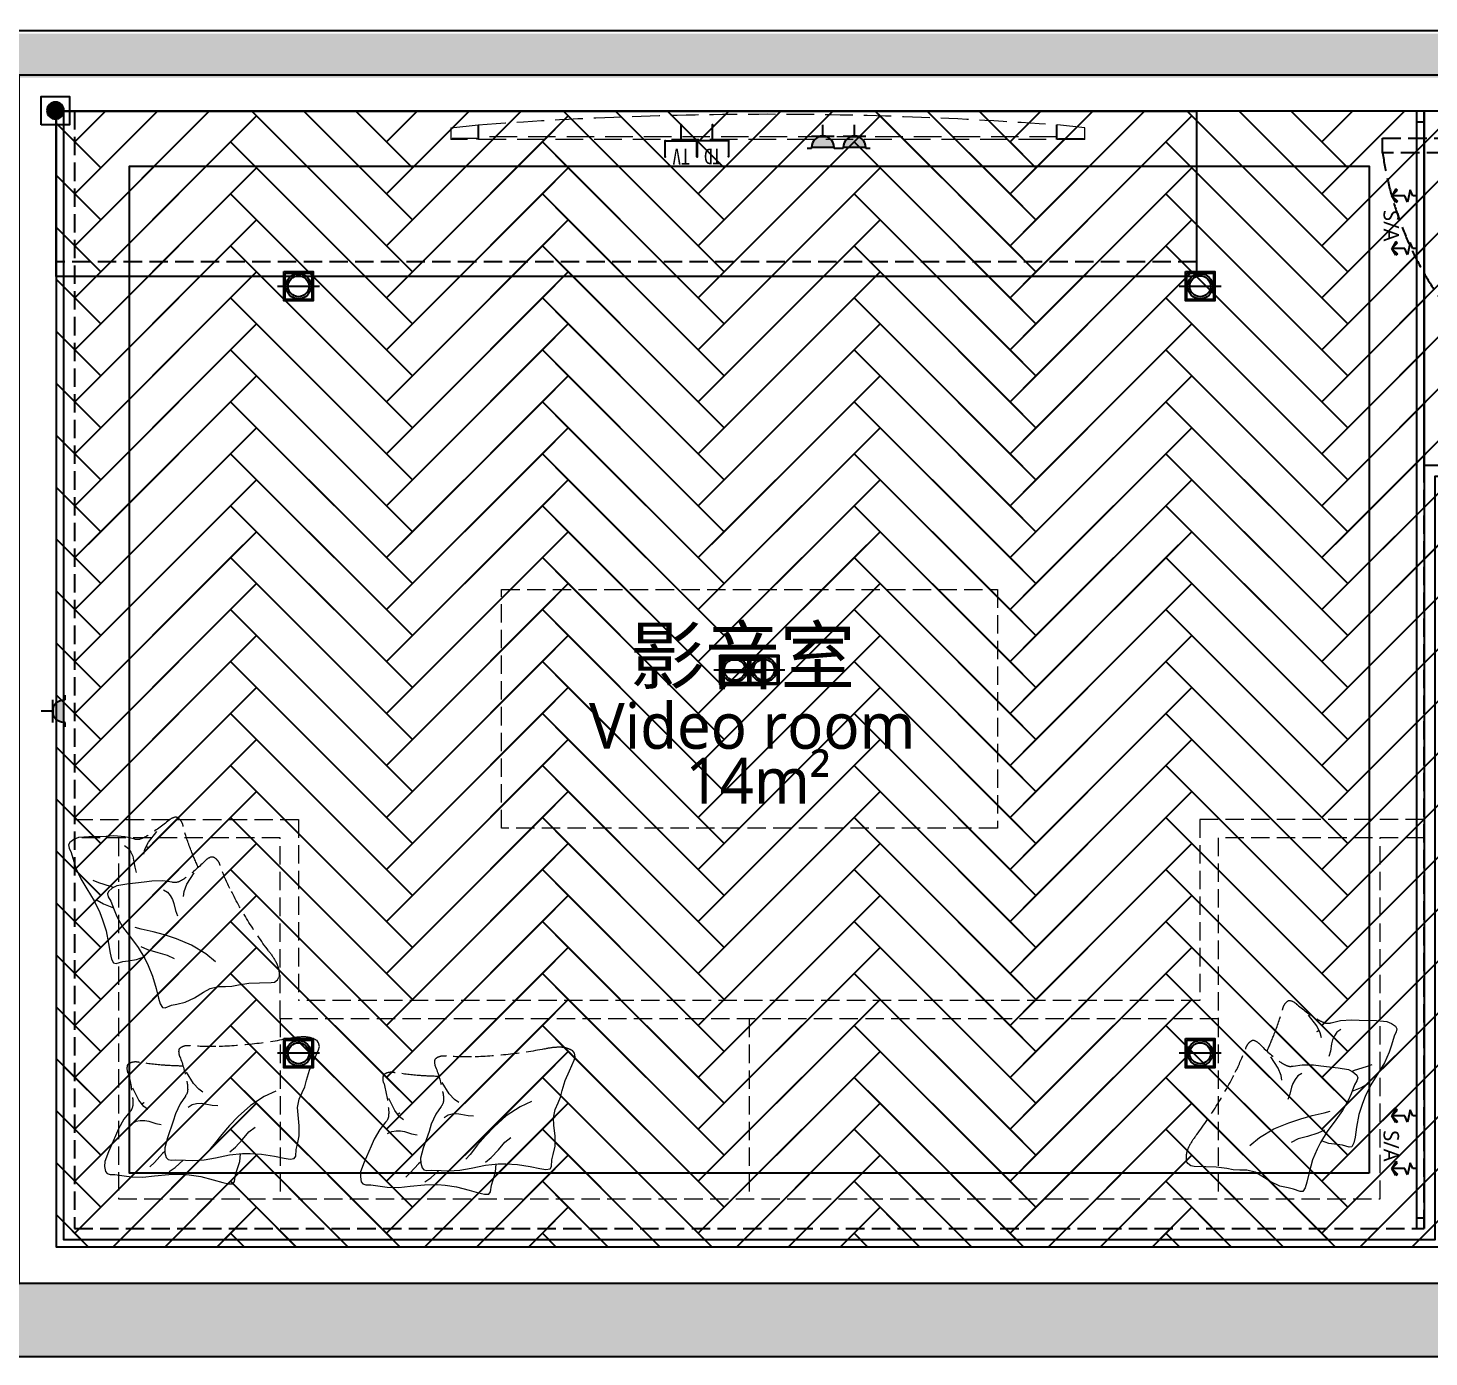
# Model space of a CAD drawing. Header units: millimetres. Extents: x -108767 to 78913, y -380878 to 1470.
# Drawn here: x 8010 to 11823, y -193780 to -190164 of the extents above; entities that cross this region are included whole.
import ezdxf
from ezdxf.enums import TextEntityAlignment as Align
from ezdxf.xclip import XClip

# ---------------------------------------------------------------- set-up
doc = ezdxf.new("R2010")
doc.units = ezdxf.units.MM
doc.header["$LTSCALE"] = 10
doc.header["$XCLIPFRAME"] = 0
doc.linetypes.add('DASH', pattern=[0.35, 0.25, -0.1])
doc.linetypes.add('DOTE', pattern=[2.42, 2, -0.2, 0.02, -0.2])
for name, color, linetype in [('NW-01-wall(原有墙体)', 255, 'Continuous'), ('NW-01wall(新墙体)', 140, 'Continuous'), ('NW-02-fr(地面家具)', 74, 'Continuous'), ('NW-02-free(活动家具)', 241, 'Continuous'), ('NW-02-light(平面灯具)', 12, 'Continuous'), ('NW-03-地面铺装', 8, 'Continuous'), ('NW-04-light(天花灯具)', 1, 'Continuous'), ('NW-04-天花造型粗线', 163, 'Continuous'), ('NW-door(门扇)', 12, 'Continuous'), ('NW-完成面（用于平面）', 43, 'Continuous'), ('NW-强弱电插座', 223, 'Continuous'), ('NW-强电插座', 223, 'Continuous'), ('NW-暖通风口', 33, 'Continuous'), ('平面图', 7, 'Continuous')]:
    doc.layers.add(name, color=color, linetype=linetype)
doc.styles.add('_TCH_LABEL', font='COMPLEX', dxfattribs={"bigfont": 'GBCBIG'})
doc.styles.add('宋体', font='', dxfattribs={"width": 0.8})
doc.styles.add('黑体', font='', dxfattribs={"width": 0.8, "height": 3})
doc.styles.get('宋体').set_extended_font_data('SimSun')
doc.styles.get('黑体').set_extended_font_data('Microsoft YaHei')
doc.linetypes.add('铝质LED灯条', pattern='A,12.7,-5.08,["AL.LED",宋体,S=2.54,R=0,X=-2.54,Y=-1.27],-10', length=27.78)

# ---------------------------------------------------------------- blocks, each defined once
blk = doc.blocks.new('A$C598F30D3')
at = {"layer": 'NW-02-free(活动家具)', "color": 251, "linetype": 'DASH', "lineweight": 5, "ltscale": 20}
for p, q in [((-542.5, 21.3), (-492.5, 26.6)), ((-492.5, 0), (-492.5, 26.6)), ((-491.5, 0), (-491.5, 26.6)), ((557, 0), (557, 26.6)), ((558, 0), (558, 26.6)), ((558, 0), (558, 26.6)), ((608, 21.3), (558, 26.6)), ((-542.5, 0), (608, 0)), ((-540.9, 0), (-539.9, 2)), ((-495.2, 2), (-539.9, 2)), ((-494.2, 0), (-495.2, 2)), ((-492.5, 5), (558, 5)), ((559.6, 0), (560.6, 2)), ((560.6, 2), (605.3, 2)), ((606.3, 0), (605.3, 2))]:
    blk.add_line(p, q, dxfattribs=at)
for points in [[(-542.5, 0), (-542.5, 21.3)], [(608, 21.3), (608, 0)]]:
    blk.add_lwpolyline(points, dxfattribs=at)
blk.add_arc((32.7, -6991.5), 7037.8, 85.71986, 94.28014, dxfattribs=at)
blk = doc.blocks.new('A$C762b2151')
at = {"layer": 'NW-02-free(活动家具)', "color": 8, "linetype": 'DASH', "lineweight": 5, "ltscale": 20}
for points in [[(-68.5, 92.7, 0.011287), (-48.6, 139.6, 0.025201), (-26.9, 204.4, -0.220966), (-11.6, 228.8, -0.164539), (-5.3, 229.9, -0.126904), (12.4, 220.5)], [(10.9, 221.7, 0.04542), (68, 180.2, 0.063147), (85.5, 171.2, 0.199871), (106.4, 170.1), (131.3, 176), (161.5, 178.3), (182.1, 177.2), (229.7, 176.1), (257.8, 173.7), (270.3, 168.3), (281.3, 160.5), (284.7, 153.9), (283.2, 145.4), (277.7, 133.4), (270.2, 108.9), (264.3, 90.2), (251.3, 61.4), (235, 34.8), (214.6, 1.3), (199, -30.2), (191.8, -49.7), (181.8, -79.6), (175.4, -114.3), (171.2, -140.9), (167.9, -156.9), (162.5, -167.3), (155.2, -168.7), (137.2, -163.2), (122.5, -161.6), (99.5, -158.1), (80, -150.9)], [(-88.2, 111.9, 0.04542), (-35, 65.5, 0.063147), (-18.3, 55.1, 0.199871), (2.4, 52.2), (27.7, 55.8), (57.9, 55.5), (78.4, 52.6), (125.7, 47.4), (153.5, 42.5), (165.5, 36.1), (175.7, 27.3), (178.6, 20.5), (176.4, 12.2), (169.8, 0.7), (160.2, -23.1), (152.7, -41.2), (137.3, -68.7), (118.7, -93.9), (95.4, -125.5), (77.2, -155.5), (68.2, -174.3), (55.7, -203.2), (46.4, -237.2), (39.8, -263.4), (35.2, -279), (28.9, -288.8), (21.5, -289.6), (4, -282.6), (-10.5, -279.6), (-33.1, -274.2), (-57.9, -262.5), (-82.8, -247), (-100.8, -236.8), (-123.4, -231.4), (-142.8, -231.1), (-160.2, -230.6), (-178.1, -226.9), (-206.4, -222.6), (-235.1, -221.6), (-267, -220.9), (-275.9, -219.6), (-284.1, -213.3), (-288.2, -205.6, -0.157841), (-280.3, -165.8, -0.057143), (-259.4, -134.3, 0.044202), (-154.7, 35.3, 0.025201), (-127.4, 97.9, -0.220966), (-110, 120.9, -0.164539), (-103.7, 121.5, -0.126904), (-86.9, 110.5)]]:
    blk.add_lwpolyline(points, format="xyb", dxfattribs=at)
for points in [[(79.6, 129), (76.6, 142.2), (66.9, 161.3), (44.4, 190.3)], [(132.2, 152), (121.8, 144.3), (115.3, 134.6), (109.9, 123.2), (107.3, 112.7), (104.5, 92.9), (100.2, 78.4)], [(-27.9, 13.5), (-29.8, 26.9), (-37.7, 46.8), (-57.7, 77.7)], [(162.3, 37.8), (170.1, 40.8), (202.1, 50.6), (217.6, 56.8)], [(26.5, 31.9), (15.4, 25.2), (8.1, 16), (1.8, 5.1), (-1.8, -5.1), (-6.3, -24.6), (-11.8, -38.7)], [(206.8, 3.7), (189.7, -6.1), (162.6, -17.2)], [(-115.2, -164.3), (-89.1, -142.3), (-50.2, -119), (-9.1, -101.9), (23.4, -91.2), (54.6, -82.2), (87.3, -75.2), (103.3, -70.4)], [(87.8, -122.4), (69.9, -130.7), (41.9, -139.3), (16.2, -146.2), (-2.5, -155.6)]]:
    blk.add_lwpolyline(points, dxfattribs=at)
blk.add_open_spline([(67.1, 146), (70, 147.6), (73, 149.3)], degree=2, dxfattribs=at)
blk = doc.blocks.new('嵌入式射灯1')
at = {"color": 250, "linetype": 'DOTE', "ltscale": 30}
blk.add_line((0, 100), (0, -100), dxfattribs=at)
blk.add_lwpolyline([(-100, 0, 0, 0, 0), (100, 0, 30, 0, 0), (154.9, 0, 0, 0, 0)], format="xyseb", dxfattribs=at)
blk.add_circle((0, 0), 60)
at = {"color": 250}
blk.add_circle((0, 0), 50, dxfattribs=at)
blk = doc.blocks.new('*U241')
at = {"layer": 'NW-04-light(天花灯具)', "color": 1, "ltscale": 15}
blk.add_lwpolyline([(150844.17, -14074.61), (150848.37, -14074.61), (150848.37, -14078.82), (150844.17, -14078.82)], close=True, dxfattribs=at)
at = {"layer": 'NW-04-light(天花灯具)', "color": 8, "ltscale": 15}
blk.add_lwpolyline([(150844.38, -14074.82), (150848.16, -14074.82), (150848.16, -14078.61), (150844.38, -14078.61)], close=True, dxfattribs=at)
at = {"layer": 'NW-04-light(天花灯具)', "color": 1, "linetype": 'DASH', "ltscale": 15, "xscale": 0.03000000000000001, "yscale": 0.03000000000000001, "zscale": 0.03000000000000001, "rotation": 90.00000000027025}
blk.add_blockref('嵌入式射灯1', (150846.27, -14076.71), dxfattribs=at)
blk = doc.blocks.new('*U243')
at = {"layer": 'NW-04-light(天花灯具)', "color": 1, "ltscale": 15}
blk.add_lwpolyline([(150844.17, -14074.61), (150848.37, -14074.61), (150848.37, -14078.82), (150844.17, -14078.82)], close=True, dxfattribs=at)
at = {"layer": 'NW-04-light(天花灯具)', "color": 8, "ltscale": 15}
blk.add_lwpolyline([(150844.38, -14074.82), (150848.16, -14074.82), (150848.16, -14078.61), (150844.38, -14078.61)], close=True, dxfattribs=at)
at = {"layer": 'NW-04-light(天花灯具)', "color": 1, "linetype": 'DASH', "ltscale": 15, "xscale": 0.03000000000000001, "yscale": 0.03000000000000001, "zscale": 0.03000000000000001, "rotation": 270.0000000002702}
blk.add_blockref('嵌入式射灯1', (150846.27, -14076.71), dxfattribs=at)
blk = doc.blocks.new('*U61')
h = blk.add_hatch(color=256)
h.dxf.hatch_style = 1
edge = h.paths.add_edge_path()
edge.add_arc((0, 40), 30, 0, 360)
blk.add_lwpolyline([(-50, -10), (50, -10), (50, 90), (-50, 90)], close=True)
blk.add_circle((0, 40), 30)
blk = doc.blocks.new('*U264')
at = {"layer": 'NW-强电插座', "xscale": 0.7704166666280803, "yscale": 0.7704166666280803, "zscale": 0.7704166666280803}
blk.add_blockref('*U61', (225.9, 1986.4), dxfattribs=at)
blk = doc.blocks.new('_LINKPT1')
blk.add_line((0, 0), (0, 0))
blk = doc.blocks.new('单相二三极安全插座')
at = {"linetype": 'Continuous'}
for p, q in [((-33.3, 49.9), (-23.8, 49.9)), ((-23.8, 49.9), (-23.8, 47.5)), ((-23.8, 47.5), (23.8, 47.5)), ((23.8, 49.9), (23.8, 47.5)), ((23.8, 49.9), (33.3, 49.9)), ((23.8, 23.8), (-23.8, 23.8)), ((0, 23.8), (0, 0))]:
    blk.add_line(p, q, dxfattribs=at)
blk.add_arc((0, 47.5), 23.8, 180, 0, dxfattribs=at)
for points in [[(20.6, 35.7), (-20.6, 35.7), (23.8, 47.5), (-23.8, 47.5)], [(11.9, 27), (-11.9, 27), (20.6, 35.7), (-20.6, 35.7)], [(0, 23.8), (0, 23.8), (11.9, 27), (-11.9, 27)]]:
    blk.add_solid(points, dxfattribs=at)
at = {"linetype": 'Continuous', "xscale": 0.0950808586651788, "yscale": 0.0950808586651788, "zscale": 0.0950808586651788}
blk.add_blockref('_LINKPT1', (0, 0), dxfattribs=at)
blk = doc.blocks.new('*U260')
at = {"layer": 'NW-强电插座', "xscale": 1.2943, "yscale": 1.2943, "zscale": 1.2943}
blk.add_blockref('单相二三极安全插座', (225.9, 1978.7), dxfattribs=at)
blk = doc.blocks.new('墙面安装电视插座')
for p, q in [((-50.1, 50), (-50.1, 100.1)), ((50.1, 100.1), (50.1, 50)), ((50.1, 50), (-50.1, 50)), ((0, 50.1), (0, 0))]:
    blk.add_line(p, q)
for p in [(-50.1, 100.1), (50.1, 100.1), (-50.1, 50), (50.1, 50), (0, 0)]:
    blk.add_point(p)
at = {"color": 8, "style": '宋体', "width": 0.8, "flags": 8}
blk.add_attdef('TV', text='', height=50, dxfattribs=at).set_placement((0, 100.1), align=Align.MIDDLE_CENTER)
at = {"style": '_TCH_LABEL', "flags": 9}
blk.add_attdef('A', (0, 0), '', height=0.002, dxfattribs=at)
blk = doc.blocks.new('*U265')
at = {"layer": 'NW-强电插座'}
ref = blk.add_blockref('墙面安装电视插座', (225.9, 1978.7), dxfattribs=dict(at, xscale=0.8587014373779767, yscale=0.8587014373779767, zscale=0.8587014373779767))
ref.add_attrib('TV', 'TD', dxfattribs={"layer": '0', "color": 8, "height": 42.94, "style": '宋体', "width": 0.8}).set_placement((225.9, 2064.7), align=Align.MIDDLE_CENTER)
blk = doc.blocks.new('*U266')
at = {"layer": 'NW-强电插座'}
ref = blk.add_blockref('墙面安装电视插座', (225.9, 1978.7), dxfattribs=dict(at, xscale=0.8686863378126043, yscale=0.8686863378126043, zscale=0.8686863378126043))
ref.add_attrib('TV', 'TV', dxfattribs={"layer": '0', "color": 8, "height": 43.43, "style": '宋体', "width": 0.8}).set_placement((225.9, 2065.7), align=Align.MIDDLE_CENTER)
blk = doc.blocks.new('sxhssgf')
at = {"layer": 'NW-03-地面铺装', "color": 250}
for points in [[(8136.7, -190473.9), (8560.9, -190049.6), (8631.6, -190120.4), (8207.4, -190544.6)], [(8985.2, -190473.9), (9409.5, -190049.6), (9480.2, -190120.4), (9055.9, -190544.6)], [(9833.7, -190473.9), (10258, -190049.6), (10328.7, -190120.4), (9904.4, -190544.6)], [(10682.3, -190473.9), (11106.5, -190049.6), (11177.2, -190120.4), (10753, -190544.6)], [(11530.8, -190473.9), (11955, -190049.6), (12025.8, -190120.4), (11601.5, -190544.6)], [(7712.4, -190191.1), (7783.1, -190120.4), (8207.4, -190544.6), (8136.7, -190615.3)], [(8560.9, -190191.1), (8631.6, -190120.4), (9055.9, -190544.6), (8985.2, -190615.3)], [(9409.5, -190191.1), (9480.2, -190120.4), (9904.4, -190544.6), (9833.7, -190615.3)], [(10258, -190191.1), (10328.7, -190120.4), (10753, -190544.6), (10682.3, -190615.3)], [(11106.5, -190191.1), (11177.2, -190120.4), (11601.5, -190544.6), (11530.8, -190615.3)], [(8136.7, -190615.3), (8560.9, -190191.1), (8631.6, -190261.8), (8207.4, -190686)], [(8985.2, -190615.3), (9409.5, -190191.1), (9480.2, -190261.8), (9055.9, -190686)], [(9833.7, -190615.3), (10258, -190191.1), (10328.7, -190261.8), (9904.4, -190686)], [(10682.3, -190615.3), (11106.5, -190191.1), (11177.2, -190261.8), (10753, -190686)], [(11530.8, -190615.3), (11955, -190191.1), (12025.8, -190261.8), (11601.5, -190686)], [(7712.4, -190332.5), (7783.1, -190261.8), (8207.4, -190686), (8136.7, -190756.8)], [(8560.9, -190332.5), (8631.6, -190261.8), (9055.9, -190686), (8985.2, -190756.8)], [(9409.5, -190332.5), (9480.2, -190261.8), (9904.4, -190686), (9833.7, -190756.8)], [(10258, -190332.5), (10328.7, -190261.8), (10753, -190686), (10682.3, -190756.8)], [(11106.5, -190332.5), (11177.2, -190261.8), (11601.5, -190686), (11530.8, -190756.8)], [(8136.7, -190756.8), (8560.9, -190332.5), (8631.6, -190403.2), (8207.4, -190827.5)], [(8985.2, -190756.8), (9409.5, -190332.5), (9480.2, -190403.2), (9055.9, -190827.5)], [(9833.7, -190756.8), (10258, -190332.5), (10328.7, -190403.2), (9904.4, -190827.5)], [(10682.3, -190756.8), (11106.5, -190332.5), (11177.2, -190403.2), (10753, -190827.5)], [(11530.8, -190756.8), (11955, -190332.5), (12025.8, -190403.2), (11601.5, -190827.5)], [(7712.4, -190473.9), (7783.1, -190403.2), (8207.4, -190827.5), (8136.7, -190898.2)], [(8560.9, -190473.9), (8631.6, -190403.2), (9055.9, -190827.5), (8985.2, -190898.2)], [(9409.5, -190473.9), (9480.2, -190403.2), (9904.4, -190827.5), (9833.7, -190898.2)], [(10258, -190473.9), (10328.7, -190403.2), (10753, -190827.5), (10682.3, -190898.2)], [(11106.5, -190473.9), (11177.2, -190403.2), (11601.5, -190827.5), (11530.8, -190898.2)], [(8136.7, -190898.2), (8560.9, -190473.9), (8631.6, -190544.6), (8207.4, -190968.9)], [(8985.2, -190898.2), (9409.5, -190473.9), (9480.2, -190544.6), (9055.9, -190968.9)], [(9833.7, -190898.2), (10258, -190473.9), (10328.7, -190544.6), (9904.4, -190968.9)], [(10682.3, -190898.2), (11106.5, -190473.9), (11177.2, -190544.6), (10753, -190968.9)], [(11530.8, -190898.2), (11955, -190473.9), (12025.8, -190544.6), (11601.5, -190968.9)], [(7712.4, -190615.3), (7783.1, -190544.6), (8207.4, -190968.9), (8136.7, -191039.6)], [(8560.9, -190615.3), (8631.6, -190544.6), (9055.9, -190968.9), (8985.2, -191039.6)], [(9409.5, -190615.3), (9480.2, -190544.6), (9904.4, -190968.9), (9833.7, -191039.6)], [(10258, -190615.3), (10328.7, -190544.6), (10753, -190968.9), (10682.3, -191039.6)], [(11106.5, -190615.3), (11177.2, -190544.6), (11601.5, -190968.9), (11530.8, -191039.6)], [(8136.7, -191039.6), (8560.9, -190615.3), (8631.6, -190686), (8207.4, -191110.3)], [(8985.2, -191039.6), (9409.5, -190615.3), (9480.2, -190686), (9055.9, -191110.3)], [(9833.7, -191039.6), (10258, -190615.3), (10328.7, -190686), (9904.4, -191110.3)], [(10682.3, -191039.6), (11106.5, -190615.3), (11177.2, -190686), (10753, -191110.3)], [(11530.8, -191039.6), (11955, -190615.3), (12025.8, -190686), (11601.5, -191110.3)], [(7712.4, -190756.8), (7783.1, -190686), (8207.4, -191110.3), (8136.7, -191181)], [(8560.9, -190756.8), (8631.6, -190686), (9055.9, -191110.3), (8985.2, -191181)], [(9409.5, -190756.8), (9480.2, -190686), (9904.4, -191110.3), (9833.7, -191181)], [(10258, -190756.8), (10328.7, -190686), (10753, -191110.3), (10682.3, -191181)], [(11106.5, -190756.8), (11177.2, -190686), (11601.5, -191110.3), (11530.8, -191181)], [(8136.7, -191181), (8560.9, -190756.8), (8631.6, -190827.5), (8207.4, -191251.7)], [(8985.2, -191181), (9409.5, -190756.8), (9480.2, -190827.5), (9055.9, -191251.7)], [(9833.7, -191181), (10258, -190756.8), (10328.7, -190827.5), (9904.4, -191251.7)], [(10682.3, -191181), (11106.5, -190756.8), (11177.2, -190827.5), (10753, -191251.7)], [(11530.8, -191181), (11955, -190756.8), (12025.8, -190827.5), (11601.5, -191251.7)], [(7712.4, -190898.2), (7783.1, -190827.5), (8207.4, -191251.7), (8136.7, -191322.4)], [(8560.9, -190898.2), (8631.6, -190827.5), (9055.9, -191251.7), (8985.2, -191322.4)], [(9409.5, -190898.2), (9480.2, -190827.5), (9904.4, -191251.7), (9833.7, -191322.4)], [(10258, -190898.2), (10328.7, -190827.5), (10753, -191251.7), (10682.3, -191322.4)], [(11106.5, -190898.2), (11177.2, -190827.5), (11601.5, -191251.7), (11530.8, -191322.4)], [(8136.7, -191322.4), (8560.9, -190898.2), (8631.6, -190968.9), (8207.4, -191393.2)], [(8985.2, -191322.4), (9409.5, -190898.2), (9480.2, -190968.9), (9055.9, -191393.2)], [(9833.7, -191322.4), (10258, -190898.2), (10328.7, -190968.9), (9904.4, -191393.2)], [(10682.3, -191322.4), (11106.5, -190898.2), (11177.2, -190968.9), (10753, -191393.2)], [(11530.8, -191322.4), (11955, -190898.2), (12025.8, -190968.9), (11601.5, -191393.2)], [(7712.4, -191039.6), (7783.1, -190968.9), (8207.4, -191393.2), (8136.7, -191463.9)], [(8560.9, -191039.6), (8631.6, -190968.9), (9055.9, -191393.2), (8985.2, -191463.9)], [(9409.5, -191039.6), (9480.2, -190968.9), (9904.4, -191393.2), (9833.7, -191463.9)], [(10258, -191039.6), (10328.7, -190968.9), (10753, -191393.2), (10682.3, -191463.9)], [(11106.5, -191039.6), (11177.2, -190968.9), (11601.5, -191393.2), (11530.8, -191463.9)], [(8136.7, -191463.9), (8560.9, -191039.6), (8631.6, -191110.3), (8207.4, -191534.6)], [(8985.2, -191463.9), (9409.5, -191039.6), (9480.2, -191110.3), (9055.9, -191534.6)], [(9833.7, -191463.9), (10258, -191039.6), (10328.7, -191110.3), (9904.4, -191534.6)], [(10682.3, -191463.9), (11106.5, -191039.6), (11177.2, -191110.3), (10753, -191534.6)], [(11530.8, -191463.9), (11955, -191039.6), (12025.8, -191110.3), (11601.5, -191534.6)], [(7712.4, -191181), (7783.1, -191110.3), (8207.4, -191534.6), (8136.7, -191605.3)], [(8560.9, -191181), (8631.6, -191110.3), (9055.9, -191534.6), (8985.2, -191605.3)], [(9409.5, -191181), (9480.2, -191110.3), (9904.4, -191534.6), (9833.7, -191605.3)], [(10258, -191181), (10328.7, -191110.3), (10753, -191534.6), (10682.3, -191605.3)], [(11106.5, -191181), (11177.2, -191110.3), (11601.5, -191534.6), (11530.8, -191605.3)], [(8136.7, -191605.3), (8560.9, -191181), (8631.6, -191251.7), (8207.4, -191676)], [(8985.2, -191605.3), (9409.5, -191181), (9480.2, -191251.7), (9055.9, -191676)], [(9833.7, -191605.3), (10258, -191181), (10328.7, -191251.7), (9904.4, -191676)], [(10682.3, -191605.3), (11106.5, -191181), (11177.2, -191251.7), (10753, -191676)], [(11530.8, -191605.3), (11955, -191181), (12025.8, -191251.7), (11601.5, -191676)], [(7712.4, -191322.4), (7783.1, -191251.7), (8207.4, -191676), (8136.7, -191746.7)], [(8560.9, -191322.4), (8631.6, -191251.7), (9055.9, -191676), (8985.2, -191746.7)], [(9409.5, -191322.4), (9480.2, -191251.7), (9904.4, -191676), (9833.7, -191746.7)], [(10258, -191322.4), (10328.7, -191251.7), (10753, -191676), (10682.3, -191746.7)], [(11106.5, -191322.4), (11177.2, -191251.7), (11601.5, -191676), (11530.8, -191746.7)], [(8136.7, -191746.7), (8560.9, -191322.4), (8631.6, -191393.2), (8207.4, -191817.4)], [(8985.2, -191746.7), (9409.5, -191322.4), (9480.2, -191393.2), (9055.9, -191817.4)], [(9833.7, -191746.7), (10258, -191322.4), (10328.7, -191393.2), (9904.4, -191817.4)], [(10682.3, -191746.7), (11106.5, -191322.4), (11177.2, -191393.2), (10753, -191817.4)], [(11530.8, -191746.7), (11955, -191322.4), (12025.8, -191393.2), (11601.5, -191817.4)], [(7712.4, -191463.9), (7783.1, -191393.2), (8207.4, -191817.4), (8136.7, -191888.1)], [(8560.9, -191463.9), (8631.6, -191393.2), (9055.9, -191817.4), (8985.2, -191888.1)], [(9409.5, -191463.9), (9480.2, -191393.2), (9904.4, -191817.4), (9833.7, -191888.1)], [(10258, -191463.9), (10328.7, -191393.2), (10753, -191817.4), (10682.3, -191888.1)], [(11106.5, -191463.9), (11177.2, -191393.2), (11601.5, -191817.4), (11530.8, -191888.1)], [(8136.7, -191888.1), (8560.9, -191463.9), (8631.6, -191534.6), (8207.4, -191958.8)], [(8985.2, -191888.1), (9409.5, -191463.9), (9480.2, -191534.6), (9055.9, -191958.8)], [(9833.7, -191888.1), (10258, -191463.9), (10328.7, -191534.6), (9904.4, -191958.8)], [(10682.3, -191888.1), (11106.5, -191463.9), (11177.2, -191534.6), (10753, -191958.8)], [(11530.8, -191888.1), (11955, -191463.9), (12025.8, -191534.6), (11601.5, -191958.8)], [(7712.4, -191605.3), (7783.1, -191534.6), (8207.4, -191958.8), (8136.7, -192029.5)], [(8560.9, -191605.3), (8631.6, -191534.6), (9055.9, -191958.8), (8985.2, -192029.5)], [(9409.5, -191605.3), (9480.2, -191534.6), (9904.4, -191958.8), (9833.7, -192029.5)], [(10258, -191605.3), (10328.7, -191534.6), (10753, -191958.8), (10682.3, -192029.5)], [(11106.5, -191605.3), (11177.2, -191534.6), (11601.5, -191958.8), (11530.8, -192029.5)], [(8136.7, -192029.5), (8560.9, -191605.3), (8631.6, -191676), (8207.4, -192100.3)], [(8985.2, -192029.5), (9409.5, -191605.3), (9480.2, -191676), (9055.9, -192100.3)], [(9833.7, -192029.5), (10258, -191605.3), (10328.7, -191676), (9904.4, -192100.3)], [(10682.3, -192029.5), (11106.5, -191605.3), (11177.2, -191676), (10753, -192100.3)], [(11530.8, -192029.5), (11955, -191605.3), (12025.8, -191676), (11601.5, -192100.3)], [(7712.4, -191746.7), (7783.1, -191676), (8207.4, -192100.3), (8136.7, -192171)], [(8560.9, -191746.7), (8631.6, -191676), (9055.9, -192100.3), (8985.2, -192171)], [(9409.5, -191746.7), (9480.2, -191676), (9904.4, -192100.3), (9833.7, -192171)], [(10258, -191746.7), (10328.7, -191676), (10753, -192100.3), (10682.3, -192171)], [(11106.5, -191746.7), (11177.2, -191676), (11601.5, -192100.3), (11530.8, -192171)], [(8136.7, -192171), (8560.9, -191746.7), (8631.6, -191817.4), (8207.4, -192241.7)], [(8985.2, -192171), (9409.5, -191746.7), (9480.2, -191817.4), (9055.9, -192241.7)], [(9833.7, -192171), (10258, -191746.7), (10328.7, -191817.4), (9904.4, -192241.7)], [(10682.3, -192171), (11106.5, -191746.7), (11177.2, -191817.4), (10753, -192241.7)], [(11530.8, -192171), (11955, -191746.7), (12025.8, -191817.4), (11601.5, -192241.7)], [(7712.4, -191888.1), (7783.1, -191817.4), (8207.4, -192241.7), (8136.7, -192312.4)], [(8560.9, -191888.1), (8631.6, -191817.4), (9055.9, -192241.7), (8985.2, -192312.4)], [(9409.5, -191888.1), (9480.2, -191817.4), (9904.4, -192241.7), (9833.7, -192312.4)], [(10258, -191888.1), (10328.7, -191817.4), (10753, -192241.7), (10682.3, -192312.4)], [(11106.5, -191888.1), (11177.2, -191817.4), (11601.5, -192241.7), (11530.8, -192312.4)], [(8136.7, -192312.4), (8560.9, -191888.1), (8631.6, -191958.8), (8207.4, -192383.1)], [(8985.2, -192312.4), (9409.5, -191888.1), (9480.2, -191958.8), (9055.9, -192383.1)], [(9833.7, -192312.4), (10258, -191888.1), (10328.7, -191958.8), (9904.4, -192383.1)], [(10682.3, -192312.4), (11106.5, -191888.1), (11177.2, -191958.8), (10753, -192383.1)], [(11530.8, -192312.4), (11955, -191888.1), (12025.8, -191958.8), (11601.5, -192383.1)], [(7712.4, -192029.5), (7783.1, -191958.8), (8207.4, -192383.1), (8136.7, -192453.8)], [(8560.9, -192029.5), (8631.6, -191958.8), (9055.9, -192383.1), (8985.2, -192453.8)], [(9409.5, -192029.5), (9480.2, -191958.8), (9904.4, -192383.1), (9833.7, -192453.8)], [(10258, -192029.5), (10328.7, -191958.8), (10753, -192383.1), (10682.3, -192453.8)], [(11106.5, -192029.5), (11177.2, -191958.8), (11601.5, -192383.1), (11530.8, -192453.8)], [(8136.7, -192453.8), (8560.9, -192029.5), (8631.6, -192100.3), (8207.4, -192524.5)], [(8985.2, -192453.8), (9409.5, -192029.5), (9480.2, -192100.3), (9055.9, -192524.5)], [(9833.7, -192453.8), (10258, -192029.5), (10328.7, -192100.3), (9904.4, -192524.5)], [(10682.3, -192453.8), (11106.5, -192029.5), (11177.2, -192100.3), (10753, -192524.5)], [(11530.8, -192453.8), (11955, -192029.5), (12025.8, -192100.3), (11601.5, -192524.5)], [(7712.4, -192171), (7783.1, -192100.3), (8207.4, -192524.5), (8136.7, -192595.2)], [(8560.9, -192171), (8631.6, -192100.3), (9055.9, -192524.5), (8985.2, -192595.2)], [(9409.5, -192171), (9480.2, -192100.3), (9904.4, -192524.5), (9833.7, -192595.2)], [(10258, -192171), (10328.7, -192100.3), (10753, -192524.5), (10682.3, -192595.2)], [(11106.5, -192171), (11177.2, -192100.3), (11601.5, -192524.5), (11530.8, -192595.2)], [(8136.7, -192595.2), (8560.9, -192171), (8631.6, -192241.7), (8207.4, -192665.9)], [(8985.2, -192595.2), (9409.5, -192171), (9480.2, -192241.7), (9055.9, -192665.9)], [(9833.7, -192595.2), (10258, -192171), (10328.7, -192241.7), (9904.4, -192665.9)], [(10682.3, -192595.2), (11106.5, -192171), (11177.2, -192241.7), (10753, -192665.9)], [(11530.8, -192595.2), (11955, -192171), (12025.8, -192241.7), (11601.5, -192665.9)], [(7712.4, -192312.4), (7783.1, -192241.7), (8207.4, -192665.9), (8136.7, -192736.7)], [(8560.9, -192312.4), (8631.6, -192241.7), (9055.9, -192665.9), (8985.2, -192736.7)], [(9409.5, -192312.4), (9480.2, -192241.7), (9904.4, -192665.9), (9833.7, -192736.7)], [(10258, -192312.4), (10328.7, -192241.7), (10753, -192665.9), (10682.3, -192736.7)], [(11106.5, -192312.4), (11177.2, -192241.7), (11601.5, -192665.9), (11530.8, -192736.7)], [(8136.7, -192736.7), (8560.9, -192312.4), (8631.6, -192383.1), (8207.4, -192807.4)], [(8985.2, -192736.7), (9409.5, -192312.4), (9480.2, -192383.1), (9055.9, -192807.4)], [(9833.7, -192736.7), (10258, -192312.4), (10328.7, -192383.1), (9904.4, -192807.4)], [(10682.3, -192736.7), (11106.5, -192312.4), (11177.2, -192383.1), (10753, -192807.4)], [(11530.8, -192736.7), (11955, -192312.4), (12025.8, -192383.1), (11601.5, -192807.4)], [(7712.4, -192453.8), (7783.1, -192383.1), (8207.4, -192807.4), (8136.7, -192878.1)], [(8560.9, -192453.8), (8631.6, -192383.1), (9055.9, -192807.4), (8985.2, -192878.1)], [(9409.5, -192453.8), (9480.2, -192383.1), (9904.4, -192807.4), (9833.7, -192878.1)], [(10258, -192453.8), (10328.7, -192383.1), (10753, -192807.4), (10682.3, -192878.1)], [(11106.5, -192453.8), (11177.2, -192383.1), (11601.5, -192807.4), (11530.8, -192878.1)], [(8136.7, -192878.1), (8560.9, -192453.8), (8631.6, -192524.5), (8207.4, -192948.8)], [(8985.2, -192878.1), (9409.5, -192453.8), (9480.2, -192524.5), (9055.9, -192948.8)], [(9833.7, -192878.1), (10258, -192453.8), (10328.7, -192524.5), (9904.4, -192948.8)], [(10682.3, -192878.1), (11106.5, -192453.8), (11177.2, -192524.5), (10753, -192948.8)], [(11530.8, -192878.1), (11955, -192453.8), (12025.8, -192524.5), (11601.5, -192948.8)], [(7712.4, -192595.2), (7783.1, -192524.5), (8207.4, -192948.8), (8136.7, -193019.5)], [(8560.9, -192595.2), (8631.6, -192524.5), (9055.9, -192948.8), (8985.2, -193019.5)], [(9409.5, -192595.2), (9480.2, -192524.5), (9904.4, -192948.8), (9833.7, -193019.5)], [(10258, -192595.2), (10328.7, -192524.5), (10753, -192948.8), (10682.3, -193019.5)], [(11106.5, -192595.2), (11177.2, -192524.5), (11601.5, -192948.8), (11530.8, -193019.5)], [(8136.7, -193019.5), (8560.9, -192595.2), (8631.6, -192665.9), (8207.4, -193090.2)], [(8985.2, -193019.5), (9409.5, -192595.2), (9480.2, -192665.9), (9055.9, -193090.2)], [(9833.7, -193019.5), (10258, -192595.2), (10328.7, -192665.9), (9904.4, -193090.2)], [(10682.3, -193019.5), (11106.5, -192595.2), (11177.2, -192665.9), (10753, -193090.2)], [(11530.8, -193019.5), (11955, -192595.2), (12025.8, -192665.9), (11601.5, -193090.2)], [(7712.4, -192736.7), (7783.1, -192665.9), (8207.4, -193090.2), (8136.7, -193160.9)], [(8560.9, -192736.7), (8631.6, -192665.9), (9055.9, -193090.2), (8985.2, -193160.9)], [(9409.5, -192736.7), (9480.2, -192665.9), (9904.4, -193090.2), (9833.7, -193160.9)], [(10258, -192736.7), (10328.7, -192665.9), (10753, -193090.2), (10682.3, -193160.9)], [(11106.5, -192736.7), (11177.2, -192665.9), (11601.5, -193090.2), (11530.8, -193160.9)], [(8136.7, -193160.9), (8560.9, -192736.7), (8631.6, -192807.4), (8207.4, -193231.6)], [(8985.2, -193160.9), (9409.5, -192736.7), (9480.2, -192807.4), (9055.9, -193231.6)], [(9833.7, -193160.9), (10258, -192736.7), (10328.7, -192807.4), (9904.4, -193231.6)], [(10682.3, -193160.9), (11106.5, -192736.7), (11177.2, -192807.4), (10753, -193231.6)], [(11530.8, -193160.9), (11955, -192736.7), (12025.8, -192807.4), (11601.5, -193231.6)], [(7712.4, -192878.1), (7783.1, -192807.4), (8207.4, -193231.6), (8136.7, -193302.3)], [(8560.9, -192878.1), (8631.6, -192807.4), (9055.9, -193231.6), (8985.2, -193302.3)], [(9409.5, -192878.1), (9480.2, -192807.4), (9904.4, -193231.6), (9833.7, -193302.3)], [(10258, -192878.1), (10328.7, -192807.4), (10753, -193231.6), (10682.3, -193302.3)], [(11106.5, -192878.1), (11177.2, -192807.4), (11601.5, -193231.6), (11530.8, -193302.3)], [(8136.7, -193302.3), (8560.9, -192878.1), (8631.6, -192948.8), (8207.4, -193373.1)], [(8985.2, -193302.3), (9409.5, -192878.1), (9480.2, -192948.8), (9055.9, -193373.1)], [(9833.7, -193302.3), (10258, -192878.1), (10328.7, -192948.8), (9904.4, -193373.1)], [(10682.3, -193302.3), (11106.5, -192878.1), (11177.2, -192948.8), (10753, -193373.1)], [(11530.8, -193302.3), (11955, -192878.1), (12025.8, -192948.8), (11601.5, -193373.1)], [(7712.4, -193019.5), (7783.1, -192948.8), (8207.4, -193373.1), (8136.7, -193443.8)], [(8560.9, -193019.5), (8631.6, -192948.8), (9055.9, -193373.1), (8985.2, -193443.8)], [(9409.5, -193019.5), (9480.2, -192948.8), (9904.4, -193373.1), (9833.7, -193443.8)], [(10258, -193019.5), (10328.7, -192948.8), (10753, -193373.1), (10682.3, -193443.8)], [(11106.5, -193019.5), (11177.2, -192948.8), (11601.5, -193373.1), (11530.8, -193443.8)], [(8136.7, -193443.8), (8560.9, -193019.5), (8631.6, -193090.2), (8207.4, -193514.5)], [(8985.2, -193443.8), (9409.5, -193019.5), (9480.2, -193090.2), (9055.9, -193514.5)], [(9833.7, -193443.8), (10258, -193019.5), (10328.7, -193090.2), (9904.4, -193514.5)], [(10682.3, -193443.8), (11106.5, -193019.5), (11177.2, -193090.2), (10753, -193514.5)], [(11530.8, -193443.8), (11955, -193019.5), (12025.8, -193090.2), (11601.5, -193514.5)], [(7712.4, -193160.9), (7783.1, -193090.2), (8207.4, -193514.5), (8136.7, -193585.2)], [(8560.9, -193160.9), (8631.6, -193090.2), (9055.9, -193514.5), (8985.2, -193585.2)], [(9409.5, -193160.9), (9480.2, -193090.2), (9904.4, -193514.5), (9833.7, -193585.2)], [(10258, -193160.9), (10328.7, -193090.2), (10753, -193514.5), (10682.3, -193585.2)], [(11106.5, -193160.9), (11177.2, -193090.2), (11601.5, -193514.5), (11530.8, -193585.2)], [(8136.7, -193585.2), (8560.9, -193160.9), (8631.6, -193231.6), (8207.4, -193655.9)], [(8985.2, -193585.2), (9409.5, -193160.9), (9480.2, -193231.6), (9055.9, -193655.9)], [(9833.7, -193585.2), (10258, -193160.9), (10328.7, -193231.6), (9904.4, -193655.9)], [(10682.3, -193585.2), (11106.5, -193160.9), (11177.2, -193231.6), (10753, -193655.9)], [(11530.8, -193585.2), (11955, -193160.9), (12025.8, -193231.6), (11601.5, -193655.9)], [(8560.9, -193302.3), (8631.6, -193231.6), (9055.9, -193655.9), (8985.2, -193726.6)], [(9409.5, -193302.3), (9480.2, -193231.6), (9904.4, -193655.9), (9833.7, -193726.6)], [(10258, -193302.3), (10328.7, -193231.6), (10753, -193655.9), (10682.3, -193726.6)], [(11106.5, -193302.3), (11177.2, -193231.6), (11601.5, -193655.9), (11530.8, -193726.6)], [(8136.7, -193726.6), (8560.9, -193302.3), (8631.6, -193373.1), (8207.4, -193797.3)], [(8985.2, -193726.6), (9409.5, -193302.3), (9480.2, -193373.1), (9055.9, -193797.3)], [(9833.7, -193726.6), (10258, -193302.3), (10328.7, -193373.1), (9904.4, -193797.3)], [(10682.3, -193726.6), (11106.5, -193302.3), (11177.2, -193373.1), (10753, -193797.3)], [(11530.8, -193726.6), (11955, -193302.3), (12025.8, -193373.1), (11601.5, -193797.3)], [(8560.9, -193443.8), (8631.6, -193373.1), (9055.9, -193797.3), (8985.2, -193868)], [(9409.5, -193443.8), (9480.2, -193373.1), (9904.4, -193797.3), (9833.7, -193868)], [(10258, -193443.8), (10328.7, -193373.1), (10753, -193797.3), (10682.3, -193868)], [(11106.5, -193443.8), (11177.2, -193373.1), (11601.5, -193797.3), (11530.8, -193868)], [(8136.7, -193868), (8560.9, -193443.8), (8631.6, -193514.5), (8207.4, -193938.7)], [(8985.2, -193868), (9409.5, -193443.8), (9480.2, -193514.5), (9055.9, -193938.7)], [(9833.7, -193868), (10258, -193443.8), (10328.7, -193514.5), (9904.4, -193938.7)], [(10682.3, -193868), (11106.5, -193443.8), (11177.2, -193514.5), (10753, -193938.7)], [(11530.8, -193868), (11955, -193443.8), (12025.8, -193514.5), (11601.5, -193938.7)]]:
    blk.add_lwpolyline(points, close=True, dxfattribs=at)

msp = doc.modelspace()

# ---------------------------------------------------------------- hatches: boundary and pattern name
at = {"layer": 'NW-01-wall(原有墙体)'}
h = msp.add_hatch(color=250, dxfattribs=at)
h.dxf.hatch_style = 1
h.paths.add_polyline_path([(21693.9, -189875.5), (22074.9, -189875.5), (22074.9, -183979.5), (6048.9, -183979.5), (6048.9, -184329.5), (6562.9, -184329.5), (6562.9, -184179.5), (7027.6, -184179.5), (7027.6, -184079.5), (7657.6, -184079.5), (7657.6, -184179.5), (21874.9, -184179.5), (21874.9, -189675.5), (19945.9, -189675.5), (19945.9, -189567.5), (19231.9, -189567.5), (19231.9, -189873.5), (19656.9, -189873.5), (19656.9, -190430.5), (19856.9, -190430.5), (19856.9, -189890.5), (21469.9, -189890.5), (21469.9, -191453.5), (19856.9, -191453.5), (19856.9, -191296.5), (19656.9, -191296.5), (19656.9, -191673.5), (21493.9, -191673.5), (21493.9, -193580.5), (6559.9, -193580.5), (6559.9, -193780.5), (21693.9, -193780.5)])
h.paths.add_polyline_path([(6559.9, -193462.1), (6285.9, -193560.5), (6559.9, -193560.5)], flags=17)
h.paths.add_polyline_path([(6559.9, -193462.1), (6559.9, -193433.5), (6285.9, -193433.5), (6285.9, -193560.5)], flags=17)
at = {"layer": 'NW-暖通风口'}
for points in [[(11721.9, -190620.2), (11737.1, -190605.1), (11732.5, -190601.7)], [(11721.9, -190620.2), (11737.1, -190635.3), (11732.5, -190638.8)], [(11721.9, -190763.8), (11737.1, -190748.6), (11732.5, -190745.2)], [(11721.9, -190763.8), (11737.1, -190778.9), (11732.5, -190782.3)], [(11721.9, -193124.2), (11737.1, -193109.1), (11732.5, -193105.7)], [(11721.9, -193124.2), (11737.1, -193139.3), (11732.5, -193142.7)], [(11721.9, -193267.7), (11737.1, -193252.6), (11732.5, -193249.2)], [(11721.9, -193267.7), (11737.1, -193282.9), (11732.5, -193286.3)]]:
    msp.add_hatch(color=256, dxfattribs=at).paths.add_polyline_path(points)
at = {"layer": '平面图'}
h = msp.add_hatch(dxfattribs=at)
h.set_pattern_fill('14砌块砖隔墙', color=250, scale=184.459189, style=0, pattern_type=2)
h.set_pattern_definition([(0, (54.42, -56.26), (92.2296, 184.45919), [0, -184.45919]), (0, (-53.5, -81.16), (92.2296, 184.45919), [0, -184.45919]), (0, (6.46, -83), (92.2296, 184.45919), [0, -184.45919]), (0, (71.94, -28.6), (92.2296, 184.45919), [0, -184.45919]), (0, (-4.61, -92.23), (92.2296, 184.45919), [0, -184.45919]), (0, (90.39, 87.62), (92.2296, 184.45919), [0, -184.45919]), (0, (34.12, 72.86), (92.2296, 184.45919), [0, -184.45919]), (0, (63.64, 49.8), (92.2296, 184.45919), [0, -184.45919]), (0, (-86.7, 46.11), (92.2296, 184.45919), [0, -184.45919]), (0, (3.69, 37.81), (92.2296, 184.45919), [0, -184.45919]), (0, (-31.36, -9.22), (92.2296, 184.45919), [0, -184.45919]), (0, (-29.51, -78.4), (92.2296, 184.45919), [0, -184.45919]), (0, (39.66, -85.77), (92.2296, 184.45919), [0, -184.45919]), (0, (90.39, -4.61), (92.2296, 184.45919), [0, -184.45919]), (0, (-82.08, -33.2), (92.2296, 184.45919), [0, -184.45919]), (0, (-66.4, -1.84), (92.2296, 184.45919), [0, -184.45919]), (0, (5.53, -14.76), (92.2296, 184.45919), [0, -184.45919]), (0, (-20.29, -41.5), (92.2296, 184.45919), [0, -184.45919]), (0, (-35.05, 19.37), (92.2296, 184.45919), [0, -184.45919]), (0, (-11.99, 88.54), (92.2296, 184.45919), [0, -184.45919]), (0, (-74.7, -71.94), (92.2296, 184.45919), [0, -184.45919]), (0, (26.75, 50.73), (92.2296, 184.45919), [0, -184.45919]), (0, (-59.03, 53.5), (92.2296, 184.45919), [0, -184.45919]), (0, (-73.78, 77.47), (92.2296, 184.45919), [0, -184.45919]), (130.601294, (79.054, 29.865), (-461.1479683, 553.37757044), [8.09824, -3393.1611]), (18.434949, (65.878, 33.378), (461.1479726, 184.4591883), [8.33302, -1158.28932]), (90, (65.88, 25.47), (92.229595, 184.45919), [7.9054, -361.01297]), (161.565051, (73.784, 22.838), (-461.1479766, 184.459176), [8.33302, -1158.28932]), (53.130102, (73.784, 22.838), (92.229595, 184.459189), [8.78377, -913.51216]), (135, (80.81, -71.15), (-92.229606, 184.459177), [7.45328, -514.2761]), (45, (70.27, -71.15), (92.229594, 184.459189), [7.45328, -514.2761]), (135, (75.54, -76.42), (-92.229606, 184.459177), [7.45328, -514.2761]), (45, (75.54, -76.42), (92.229594, 184.459189), [7.45328, -514.2761]), (116.56505, (-7.9, 52.7), (-1e-05, 368.91837), [9.82055, -196.41107]), (180, (-12.3, 61.49), (-92.2296, 184.45919), [10.54053, -173.91866]), (63.43495, (-27.23, 52.7), (1e-07, 368.91838), [9.82055, -196.41107]), (116.56505, (-22.84, 43.92), (-1e-05, 368.91837), [9.82055, -196.41107]), (0, (-22.84, 43.92), (92.2296, 184.45919), [10.54053, -173.91866]), (63.43495, (-12.3, 43.92), (1e-07, 368.91838), [9.82055, -196.41107]), (107.102728, (61.4864, -9.662), (-276.6887736, 922.29594868), [11.94722, -5005.8852]), (143.972626, (57.973, 1.757), (-1752.362276, 1291.2143235), [11.94722, -2496.96889]), (180, (48.31, 8.78), (-92.2296, 184.45919), [11.4189, -173.04028]), (36.027373, (27.23, 1.757), (1752.3622853, 1291.2143111), [11.94722, -2496.96889]), (71.565051, (23.716, -8.784), (276.6887854, 922.2959447), [11.11069, -1155.51165]), (107.102728, (27.23, -20.203), (-276.6887736, 922.29594868), [11.94722, -5005.8852]), (143.972626, (36.892, -27.23), (-1752.362276, 1291.2143235), [11.94722, -2496.96889]), (0, (36.9, -27.23), (92.2296, 184.45919), [11.4189, -173.04028]), (36.027373, (48.311, -27.23), (1752.3622853, 1291.2143111), [11.94722, -2496.96889]), (71.565051, (57.973, -20.203), (276.6887854, 922.2959447), [11.11069, -1155.51165]), (150.255118, (63.243, 76.419), (-276.6887842, 184.4591867), [7.0817, -1480.07582]), (90, (57.09, 72.905), (92.229595, 184.45919), [7.02702, -361.89135]), (29.744881, (57.095, 72.905), (276.6887837, 184.4591882), [7.0817, -1480.07582]), (116.56505, (20.2, -54.46), (-1e-05, 368.91837), [9.82055, -196.41107]), (168.690067, (15.81, -45.676), (-830.0663521, 184.4591846), [8.95772, -1872.16411]), (41.185925, (0, -50.0675), (2305.7398558, 2029.05106764), [9.33728, -3912.31871]), (90, (0, -58.85), (92.229595, 184.45919), [8.78377, -360.1346]), (138.814074, (7.027, -65), (-2305.7398288, 2029.0510983), [9.33728, -3912.31871]), (16.699244, (7.027, -65), (3043.57661373, 922.29594078), [9.17053, -3842.45037]), (60.945396, (15.811, -62.365), (92.22959487, 184.45918847), [9.04345, -3789.20364]), (109.983106, (-57.0945, 22.838), (-461.14797504, 1291.2143218), [10.28114, -4307.79774]), (155.556045, (-60.608, 32.5), (-1198.98473437, 553.3775561), [10.61347, -4447.04414]), (24.4439547, (-79.932, 32.5), (1198.9847304, 553.37756493), [10.61347, -4447.04414]), (70.0168934, (-83.446, 22.838), (461.1479747, 1291.214322), [10.28114, -4307.79774]), (109.983106, (-79.932, 13.176), (-461.14797504, 1291.2143218), [10.28114, -4307.79774]), (160.016893, (-70.27, 9.662), (-461.1479749, 184.4591814), [10.28114, -2148.75827]), (19.9831065, (-70.27, 9.662), (461.147972, 184.4591895), [10.28114, -2148.75827]), (70.0168934, (-60.608, 13.176), (461.1479747, 1291.214322), [10.28114, -4307.79774]), (122.005383, (11.419, 6.149), (-92.2296072, 184.4591801), [8.2866, -1731.89791]), (18.434949, (-0.878, 10.54), (461.1479726, 184.4591883), [8.33302, -1158.28932]), (90, (-0.88, 2.635), (92.229595, 184.45919), [7.9054, -361.01297]), (161.565051, (7.027, 0), (-461.1479766, 184.459176), [8.33302, -1158.28932]), (54.462322, (7.027, 0), (645.6071612, 922.2959445), [7.55608, -3165.99978]), (116.56505, (-42.16, -38.65), (-1e-05, 368.91837), [9.82055, -196.41107]), (180, (-46.55, -29.86), (-92.2296, 184.45919), [9.66215, -174.79703]), (59.036243, (-61.486, -38.649), (92.2295948, 184.4591881), [10.24355, -2140.9016]), (120.963756, (-56.216, -47.432), (-92.2296071, 184.4591806), [10.24355, -2140.9016]), (0, (-56.22, -47.43), (92.2296, 184.45919), [9.66215, -174.79703]), (63.43495, (-46.55, -47.43), (1e-07, 368.91838), [9.82055, -196.41107])])
h.paths.add_polyline_path([(12169.9, -190179.2), (12169.9, -190063.3), (12424.2, -190063.3), (12424.2, -190179.2)], flags=16)
h.paths.add_polyline_path([(12544.2, -189940.5), (12049.9, -189940.5), (12049.9, -190179.2), (7865.9, -190179.2), (7865.9, -190286.9), (7865.9, -190306.9), (7865.9, -193580.5), (7985.9, -193580.5), (7985.9, -190299.2), (11182.2, -190299.2), (12544.2, -190299.2)])

# ---------------------------------------------------------------- linework, layer by layer
at = {"layer": 'NW-01-wall(原有墙体)'}
for p, q in [((21493.9, -193580.5), (6559.9, -193580.5)), ((12059.9, -193580.5), (6559.9, -193580.5)), ((21693.9, -193780.5), (6065.9, -193780.5))]:
    msp.add_line(p, q, dxfattribs=at)
at = {"layer": 'NW-01wall(新墙体)'}
msp.add_lwpolyline([(12549.9, -189941.5), (12049.9, -189941.5), (12049.9, -190171.5), (7865.9, -190171.5), (7865.9, -190279.2), (7865.9, -190299.2), (7865.9, -193580.5), (7985.9, -193580.5), (7985.9, -190291.5), (11182.2, -190291.5), (12549.9, -190291.5)], close=True, dxfattribs=at)
at = {"layer": 'NW-02-fr(地面家具)'}
msp.add_lwpolyline([(11189.9, -190840.3), (8085.9, -190840.3), (8085.9, -190390.3), (11189.9, -190390.3)], close=True, dxfattribs=at)
at = {"layer": 'NW-02-free(活动家具)', "color": 251, "linetype": 'DASH', "lineweight": 5, "ltscale": 20}
for p, q in [((8695.9, -192860.5), (8695.9, -193350.5)), ((9972.2, -192860.5), (9972.2, -193350.5)), ((11248.6, -192860.5), (11248.6, -193350.5))]:
    msp.add_line(p, q, dxfattribs=at)
at = {"layer": 'NW-02-free(活动家具)', "linetype": 'DASH', "lineweight": 5, "ltscale": 20}
for points in [[(9297.9, -191691.6), (10647.9, -191691.6), (10647.9, -192341.6), (9297.9, -192341.6), (9297.9, -191691.6)], [(8135.9, -192317.5), (8745.9, -192317.5), (8745.9, -192810.5)], [(11808.6, -192317.5), (11198.6, -192317.5), (11198.6, -192810.5)], [(8255.9, -192367.5), (8255.9, -193350.5), (11689.9, -193350.5), (11689.9, -192367.5)], [(11198.6, -192810.5), (8745.9, -192810.5)]]:
    msp.add_lwpolyline(points, dxfattribs=at)
at = {"layer": 'NW-02-free(活动家具)', "color": 251, "linetype": 'DASH', "lineweight": 5, "ltscale": 20}
msp.add_lwpolyline([(11808.6, -192367.5), (11248.6, -192367.5), (11248.6, -192860.5), (8695.9, -192860.5), (8695.9, -192367.5), (8135.9, -192367.5)], dxfattribs=at)
at = {"layer": 'NW-02-light(平面灯具)', "color": 8, "linetype": '铝质LED灯条'}
msp.add_lwpolyline([(8105.9, -190390.3), (8105.9, -193460.5), (11839.9, -193460.5), (11839.9, -191383.5), (12389.9, -191383.5)], dxfattribs=at)
at = {"layer": 'NW-03-地面铺装', "linetype": 'DASH', "ltscale": 20}
msp.add_lwpolyline([(11189.9, -190390.3), (11189.9, -190800.3), (8085.9, -190800.3)], dxfattribs=at)
at = {"layer": 'NW-04-天花造型粗线'}
msp.add_line((11809.9, -191383.5), (11809.9, -190391), dxfattribs=at)
msp.add_lwpolyline([(11659.9, -193280.5), (8285.9, -193280.5), (8285.9, -190540.3), (11659.9, -190540.3)], close=True, dxfattribs=at)
at = {"layer": 'NW-door(门扇)', "color": 8, "linetype": 'DASH', "ltscale": 20}
msp.add_lwpolyline([(12496.4, -190463.6), (12496.4, -190503.6), (11696.4, -190503.6), (11696.4, -190463.6)], close=True, dxfattribs=at)
msp.add_arc((12612.7, -190371.1), 925.8, 188.2316, 260.2803, dxfattribs=at)
at = {"layer": 'NW-完成面（用于平面）'}
msp.add_lwpolyline([(12389.9, -190390.3), (8085.9, -190390.3), (8085.9, -193480.5), (11859.9, -193480.5), (11859.9, -191403.5), (12389.9, -191403.5)], dxfattribs=at)
at = {"layer": 'NW-完成面（用于平面）', "color": 8, "linetype": 'DASH', "ltscale": 20}
msp.add_lwpolyline([(8135.9, -190390.3), (8135.9, -193430.5), (11809.9, -193430.5), (11809.9, -191353.5), (12389.9, -191353.5)], dxfattribs=at)
at = {"layer": 'NW-暖通风口'}
for p, q in [((11788.4, -190390.3, 0), (11788.4, -193430.5)), ((11809.9, -190391), (11809.9, -193430.5)), ((11788.4, -190419.7, 0), (11809.9, -190419.7, 0)), ((11732.5, -190601.7, 0), (11721.9, -190620.2, 0)), ((11721.9, -190620.2, 0), (11737.1, -190605.1, 0)), ((11737.1, -190605.1, 0), (11732.5, -190601.7, 0)), ((11771.2, -190604.1, 0), (11763.9, -190637.5, 0)), ((11778.5, -190620.2, 0), (11771.2, -190604.1, 0)), ((11756.6, -190620.2, 0), (11721.9, -190620.2, 0)), ((11721.9, -190620.2, 0), (11737.1, -190635.3, 0)), ((11732.5, -190638.8, 0), (11721.9, -190620.2, 0)), ((11737.1, -190635.3, 0), (11732.5, -190638.8, 0)), ((11763.9, -190637.5, 0), (11756.6, -190620.2, 0)), ((11788.4, -190620.2, 0), (11778.5, -190620.2, 0)), ((11732.5, -190745.2, 0), (11721.9, -190763.8, 0)), ((11721.9, -190763.8, 0), (11737.1, -190748.6, 0)), ((11737.1, -190748.6, 0), (11732.5, -190745.2, 0)), ((11771.2, -190747.7, 0), (11763.9, -190781, 0)), ((11778.5, -190763.8, 0), (11771.2, -190747.7, 0)), ((11756.6, -190763.8, 0), (11721.9, -190763.8, 0)), ((11721.9, -190763.8, 0), (11737.1, -190778.9, 0)), ((11732.5, -190782.3, 0), (11721.9, -190763.8, 0)), ((11737.1, -190778.9, 0), (11732.5, -190782.3, 0)), ((11763.9, -190781, 0), (11756.6, -190763.8, 0)), ((11788.4, -190763.8, 0), (11778.5, -190763.8, 0)), ((11732.5, -193105.7, 0), (11721.9, -193124.2, 0)), ((11721.9, -193124.2, 0), (11737.1, -193109.1, 0)), ((11756.6, -193124.2, 0), (11721.9, -193124.2, 0)), ((11721.9, -193124.2, 0), (11737.1, -193139.3, 0)), ((11732.5, -193142.7, 0), (11721.9, -193124.2, 0)), ((11737.1, -193109.1, 0), (11732.5, -193105.7, 0)), ((11763.9, -193141.5, 0), (11756.6, -193124.2, 0)), ((11771.2, -193108.1, 0), (11763.9, -193141.5, 0)), ((11778.5, -193124.2, 0), (11771.2, -193108.1, 0)), ((11788.4, -193124.2, 0), (11778.5, -193124.2, 0)), ((11737.1, -193139.3, 0), (11732.5, -193142.7, 0)), ((11732.5, -193249.2, 0), (11721.9, -193267.7, 0)), ((11721.9, -193267.7, 0), (11737.1, -193252.6, 0)), ((11756.6, -193267.7, 0), (11721.9, -193267.7, 0)), ((11721.9, -193267.7, 0), (11737.1, -193282.9, 0)), ((11732.5, -193286.3, 0), (11721.9, -193267.7, 0)), ((11737.1, -193252.6, 0), (11732.5, -193249.2, 0)), ((11763.9, -193285, 0), (11756.6, -193267.7, 0)), ((11771.2, -193251.7, 0), (11763.9, -193285, 0)), ((11778.5, -193267.7, 0), (11771.2, -193251.7, 0)), ((11788.4, -193267.7, 0), (11778.5, -193267.7, 0)), ((11737.1, -193282.9, 0), (11732.5, -193286.3, 0)), ((11788.4, -193401.7), (11809.9, -193401.7))]:
    msp.add_line(p, q, dxfattribs=at)

# ---------------------------------------------------------------- block references
at = {"layer": 'NW-02-free(活动家具)', "linetype": 'DASH', "lineweight": 5, "ltscale": 20, "xscale": -1.5, "yscale": 1.5, "zscale": 1.5}
msp.add_blockref('A$C598F30D3', (10072, -190467.4), dxfattribs=at)
at = {"layer": 'NW-02-free(活动家具)', "color": 8, "linetype": 'DASH', "lineweight": 5, "ltscale": 20, "xscale": -1}
msp.add_blockref('A$C762b2151', (8404.5, -192540.9), dxfattribs=at)
at = {"layer": 'NW-02-free(活动家具)', "color": 8, "linetype": 'DASH', "lineweight": 5, "ltscale": 20, "xscale": -1, "rotation": 64.55668746984728}
for p in [(8486, -193090.6), (9182.3, -193118.7)]:
    msp.add_blockref('A$C762b2151', p, dxfattribs=at)
at = {"layer": 'NW-02-free(活动家具)', "color": 8, "linetype": 'DASH', "lineweight": 5, "ltscale": 20}
msp.add_blockref('A$C762b2151', (11450.2, -193041), dxfattribs=at)
at = {"layer": 'NW-03-地面铺装'}
ref = msp.add_blockref('sxhssgf', (0, 0), dxfattribs=at)
XClip(ref).set_block_clipping_path([(8085.8788510018, -190390.2713900482), (12389.8788510018, -190390.2713900482), (12389.8788510018, -190463.6219152138), (12536.3788510018, -190463.6219152138), (12536.3788510018, -191283.6219152138), (12389.8788510018, -191283.6219152138), (12389.8788510018, -191403.4724403794), (11859.8788510018, -191403.4724403794), (11859.8788510018, -193480.4724403794), (8085.8788510018, -193480.4724403794)])
at = {"layer": 'NW-04-light(天花灯具)', "xscale": 19.008, "yscale": 19.008, "zscale": 19.008}
for name, p in [('*U241', (-2858540, 76703.4)), ('*U241', (-2856086, 76703.4)), ('*U241', (-2857353, 75659.8)), ('*U241', (-2857273.1, 75659.8)), ('*U243', (-2858540, 74616.2)), ('*U243', (-2856086, 74616.2))]:
    msp.add_blockref(name, p, dxfattribs=at)
at = {"layer": 'NW-强弱电插座', "yscale": 0.9984580498866216, "zscale": 0.9984580498866216}
for name, p, xscale, rotation in [('*U264', (6070.2, -190614.3), -0.9984580498866216, 270), ('*U266', (10012.6, -188451.8), 0.9984580498866216, 180), ('*U265', (10098.5, -188451.8), 0.9984580498866216, 180), ('*U260', (10398.5, -188451.8), 0.9984580498866216, 180), ('*U260', (10484.5, -188451.8), 0.9984580498866216, 180), ('*U260', (6070.2, -192248.5), -0.9984580498866216, 270)]:
    msp.add_blockref(name, p, dxfattribs=dict(at, xscale=xscale, rotation=rotation))

# ---------------------------------------------------------------- texts
at = {"color": 40, "style": '黑体'}
for s, height, p in [('影音室', 150, (9954.3, -191947)), ('Video room', 125, (9980.6, -192125.5)), ('14m²', 125, (9996.8, -192274.9))]:
    msp.add_text(s, height=height, dxfattribs=at).set_placement(p, align=Align.CENTER)
at = {"layer": 'NW-暖通风口', "color": 40, "style": '黑体'}
for p in [(11720.1, -190702.1, -203.3), (11720.1, -193206.1, -203.3)]:
    msp.add_attdef('S/A', text='', height=42, rotation=270, dxfattribs=at).set_placement(p, align=Align.MIDDLE)

doc.saveas('drawing.dxf')
